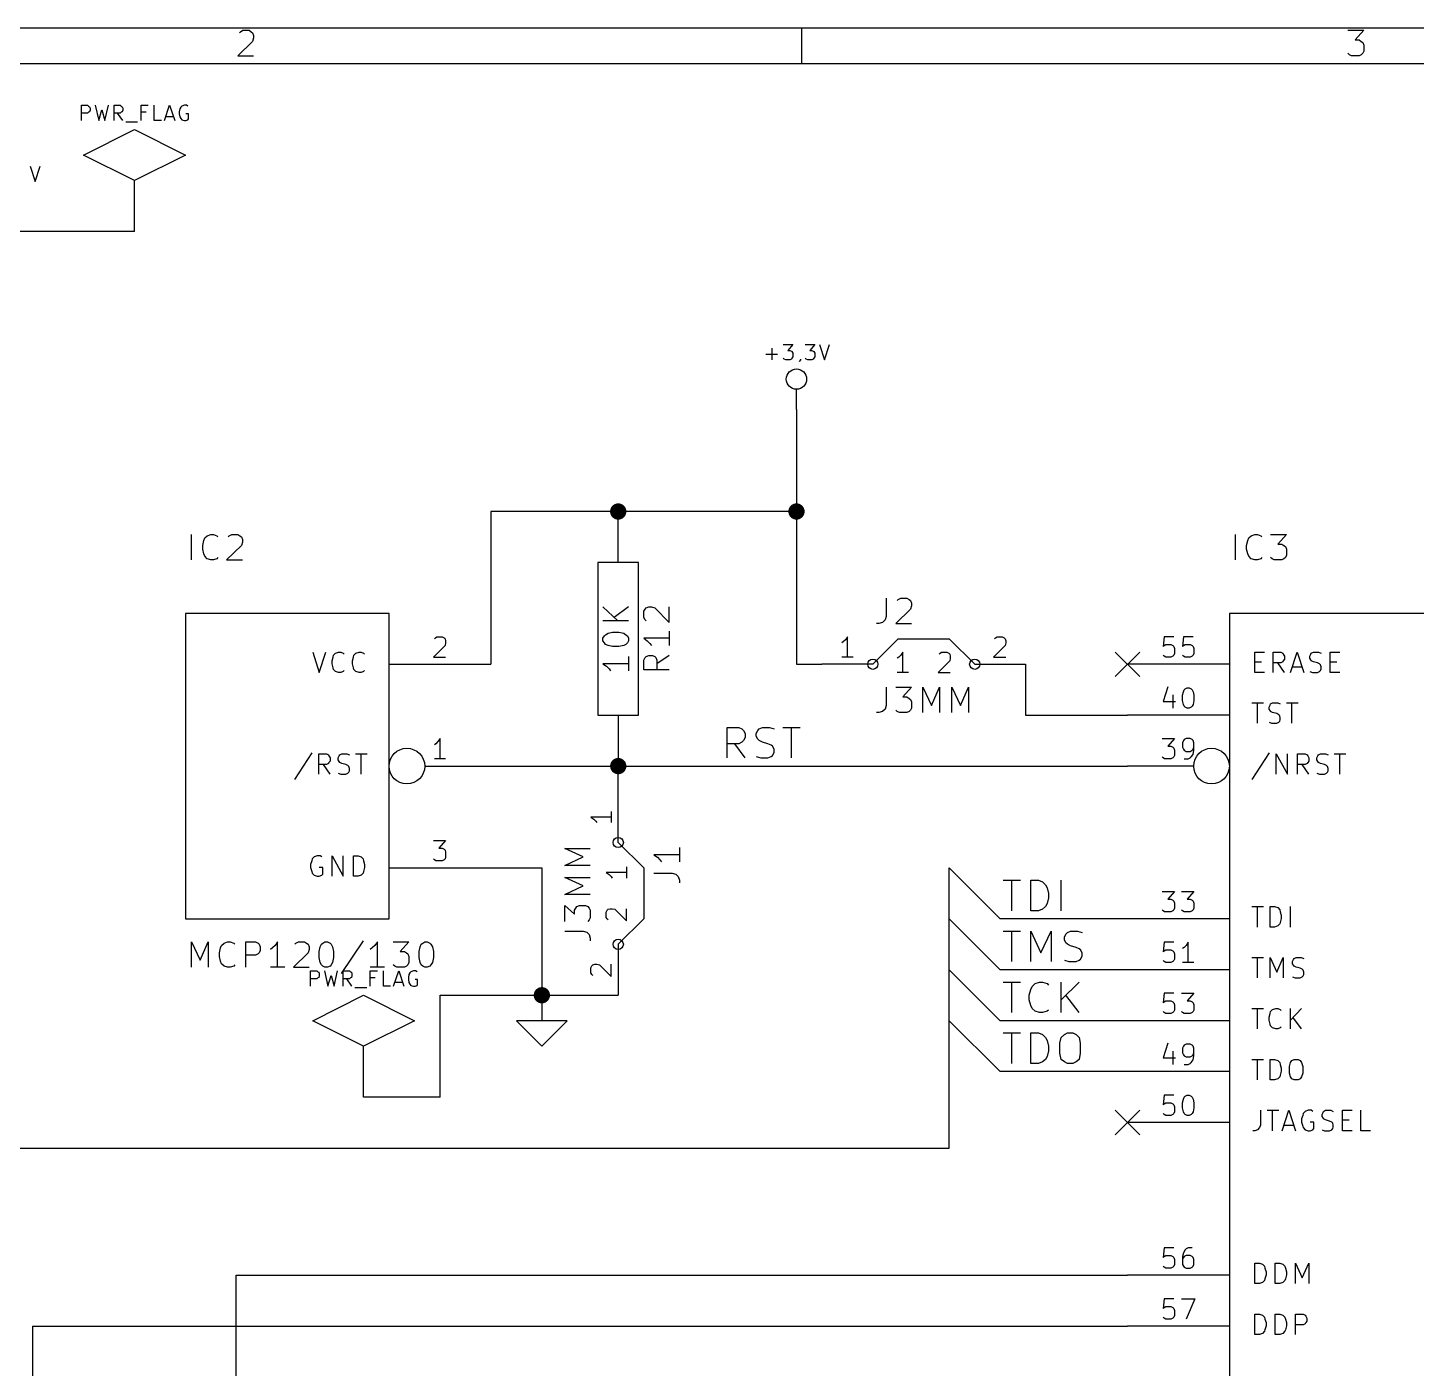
# Model space of a CAD drawing. Extents: x 4000 to 113000, y 4000 to 78670.
# Drawn here: x 32405 to 59670, y 52345 to 78670 of the extents above; entities that cross this region are included whole.
import ezdxf

# ---------------------------------------------------------------- set-up
doc = ezdxf.new("R2010")
doc.units = 0
doc.layers.add('BLACK', color=1, linetype='CONTINUOUS')

msp = doc.modelspace()

# ---------------------------------------------------------------- linework, layer by layer
at = {"layer": 'BLACK'}
for p, q in [((4000, 78670), (113000, 78670)), ((36560, 78570), (36580, 78590)), ((36580, 78590), (36630, 78620)), ((36630, 78620), (36750, 78620)), ((36750, 78620), (36790, 78590)), ((36790, 78590), (36820, 78570)), ((36820, 78570), (36840, 78520)), ((47600, 78670), (47600, 77970)), ((58330, 78620), (58640, 78620)), ((58640, 78620), (58470, 78430)), ((36820, 78400), (36530, 78120)), ((36840, 78470), (36820, 78400)), ((36840, 78520), (36840, 78470)), ((58470, 78430), (58550, 78430)), ((58550, 78430), (58590, 78400)), ((58590, 78400), (58620, 78380)), ((58620, 78380), (58640, 78330)), ((58640, 78330), (58640, 78210)), ((36530, 78120), (36840, 78120)), ((58360, 78140), (58330, 78170)), ((58400, 78120), (58360, 78140)), ((58550, 78120), (58400, 78120)), ((58590, 78140), (58550, 78120)), ((58620, 78170), (58590, 78140)), ((58640, 78210), (58620, 78170)), ((4700, 77970), (112300, 77970)), ((33460, 76850), (33460, 77150)), ((33460, 77150), (33580, 77150)), ((33580, 76990), (33460, 76990)), ((33580, 77150), (33600, 77130)), ((33600, 77010), (33580, 76990)), ((33600, 77130), (33620, 77120)), ((33620, 77020), (33600, 77010)), ((33620, 77120), (33630, 77090)), ((33630, 77050), (33620, 77020)), ((33630, 77090), (33630, 77050)), ((33730, 77150), (33800, 76850)), ((33800, 76850), (33860, 77060)), ((33860, 77060), (33920, 76850)), ((33920, 76850), (33990, 77150)), ((34100, 76850), (34100, 77150)), ((34100, 77150), (34220, 77150)), ((34220, 76990), (34100, 76990)), ((34270, 76850), (34170, 76990)), ((34220, 77150), (34240, 77130)), ((34240, 77010), (34220, 76990)), ((34240, 77130), (34260, 77120)), ((34260, 77020), (34240, 77010)), ((34260, 77120), (34270, 77090)), ((34270, 77050), (34260, 77020)), ((34270, 77090), (34270, 77050)), ((34630, 76850), (34630, 77150)), ((34630, 77150), (34770, 77150)), ((34730, 77010), (34630, 77010)), ((34890, 76850), (34890, 77150)), ((35090, 76850), (35190, 77150)), ((35120, 76930), (35260, 76930)), ((35190, 77150), (35290, 76850)), ((35390, 77080), (35380, 77020)), ((35380, 77020), (35380, 76980)), ((35380, 76980), (35390, 76920)), ((35410, 77110), (35390, 77080)), ((35390, 76920), (35410, 76890)), ((35430, 77130), (35410, 77110)), ((35410, 76890), (35430, 76860)), ((35480, 77150), (35430, 77130)), ((35520, 77150), (35480, 77150)), ((35560, 76980), (35510, 76980)), ((35550, 77130), (35520, 77150)), ((35560, 76880), (35560, 76980)), ((33500, 76170), (34500, 76670)), ((34330, 76820), (34560, 76820)), ((34500, 76670), (35500, 76170)), ((35030, 76850), (34890, 76850)), ((35430, 76860), (35480, 76850)), ((35480, 76850), (35510, 76850)), ((35510, 76850), (35550, 76860)), ((35550, 76860), (35560, 76880)), ((34500, 75670), (33500, 76170)), ((35500, 76170), (34500, 75670)), ((32450, 75950), (32550, 75650)), ((32550, 75650), (32650, 75950)), ((34500, 74670), (34500, 75670)), ((34500, 74670), (23000, 74670)), ((46900, 72260), (47130, 72260)), ((47020, 72150), (47020, 72380)), ((47240, 72450), (47430, 72450)), ((47430, 72450), (47330, 72330)), ((47330, 72330), (47370, 72330)), ((47370, 72330), (47400, 72320)), ((47400, 72320), (47410, 72310)), ((47410, 72310), (47430, 72280)), ((47430, 72280), (47430, 72210)), ((47670, 72450), (47860, 72450)), ((47860, 72450), (47760, 72330)), ((47760, 72330), (47800, 72330)), ((47800, 72330), (47830, 72320)), ((47830, 72320), (47840, 72310)), ((47840, 72310), (47860, 72280)), ((47860, 72280), (47860, 72210)), ((47950, 72450), (48050, 72150)), ((48050, 72150), (48150, 72450)), ((47260, 72160), (47240, 72180)), ((47290, 72150), (47260, 72160)), ((47370, 72150), (47290, 72150)), ((47400, 72160), (47370, 72150)), ((47410, 72180), (47400, 72160)), ((47430, 72210), (47410, 72180)), ((47560, 72120), (47550, 72110)), ((47580, 72150), (47560, 72120)), ((47580, 72160), (47580, 72150)), ((47690, 72160), (47670, 72180)), ((47720, 72150), (47690, 72160)), ((47800, 72150), (47720, 72150)), ((47830, 72160), (47800, 72150)), ((47840, 72180), (47830, 72160)), ((47860, 72210), (47840, 72180)), ((47500, 71170), (47500, 71570)), ((47500, 71170), (47500, 66170)), ((47500, 69170), (41500, 69170)), ((41500, 69170), (41500, 66170)), ((44000, 68170), (44000, 69170)), ((35620, 68220), (35620, 68720)), ((35930, 68690), (36000, 68720)), ((36000, 68720), (36050, 68720)), ((36050, 68720), (36120, 68690)), ((36360, 68690), (36410, 68720)), ((36410, 68720), (36530, 68720)), ((36530, 68720), (36570, 68690)), ((56120, 68220), (56120, 68720)), ((56430, 68690), (56500, 68720)), ((56500, 68720), (56550, 68720)), ((56550, 68720), (56620, 68690)), ((56810, 68720), (57120, 68720)), ((57120, 68720), (56950, 68530)), ((35840, 68500), (35860, 68600)), ((35840, 68430), (35840, 68500)), ((35860, 68600), (35880, 68650)), ((35880, 68650), (35930, 68690)), ((36120, 68690), (36140, 68670)), ((36600, 68500), (36310, 68220)), ((36340, 68670), (36360, 68690)), ((36570, 68690), (36600, 68670)), ((36600, 68670), (36620, 68620)), ((36620, 68570), (36600, 68500)), ((36620, 68620), (36620, 68570)), ((56340, 68500), (56360, 68600)), ((56340, 68430), (56340, 68500)), ((56360, 68600), (56380, 68650)), ((56380, 68650), (56430, 68690)), ((56620, 68690), (56640, 68670)), ((56950, 68530), (57030, 68530)), ((57030, 68530), (57070, 68500)), ((57070, 68500), (57100, 68480)), ((57100, 68480), (57120, 68430)), ((35860, 68340), (35840, 68430)), ((35880, 68290), (35860, 68340)), ((35930, 68240), (35880, 68290)), ((36000, 68220), (35930, 68240)), ((36050, 68220), (36000, 68220)), ((36120, 68240), (36050, 68220)), ((36140, 68270), (36120, 68240)), ((36310, 68220), (36620, 68220)), ((43600, 68170), (43600, 65170)), ((44400, 68170), (43600, 68170)), ((44400, 65170), (44400, 68170)), ((56360, 68340), (56340, 68430)), ((56380, 68290), (56360, 68340)), ((56430, 68240), (56380, 68290)), ((56500, 68220), (56430, 68240)), ((56550, 68220), (56500, 68220)), ((56620, 68240), (56550, 68220)), ((56640, 68270), (56620, 68240)), ((56840, 68240), (56810, 68270)), ((56880, 68220), (56840, 68240)), ((57030, 68220), (56880, 68220)), ((57070, 68240), (57030, 68220)), ((57100, 68270), (57070, 68240)), ((57120, 68310), (57100, 68270)), ((57120, 68430), (57120, 68310)), ((49260, 67470), (49260, 67110)), ((49480, 67420), (49500, 67440)), ((49500, 67440), (49550, 67470)), ((49550, 67470), (49670, 67470)), ((49670, 67470), (49710, 67440)), ((49710, 67440), (49740, 67420)), ((49740, 67420), (49760, 67370)), ((49760, 67370), (49760, 67320)), ((35500, 67170), (35500, 61170)), ((39500, 67170), (35500, 67170)), ((39500, 61170), (39500, 67170)), ((43700, 67300), (43990, 67020)), ((44200, 67300), (43920, 67090)), ((44500, 67210), (44530, 67250)), ((44500, 67090), (44500, 67210)), ((44530, 67040), (44500, 67090)), ((44530, 67250), (44550, 67280)), ((44550, 67280), (44600, 67300)), ((44600, 67300), (44650, 67300)), ((44650, 67300), (44720, 67280)), ((44720, 67280), (45000, 66990)), ((45000, 66990), (45000, 67300)), ((49260, 67110), (49240, 67040)), ((49740, 67250), (49450, 66970)), ((49760, 67320), (49740, 67250)), ((56000, 67170), (56000, 22170)), ((76000, 67170), (56000, 67170)), ((44200, 67020), (43700, 67020)), ((43800, 66780), (43890, 66800)), ((43890, 66800), (44010, 66800)), ((44010, 66800), (44110, 66780)), ((44550, 67020), (44530, 67040)), ((45000, 66820), (45000, 66540)), ((49120, 66970), (49070, 66970)), ((49190, 66990), (49120, 66970)), ((49240, 67040), (49190, 66990)), ((49450, 66970), (49760, 66970)), ((40600, 66540), (40370, 66310)), ((40390, 66670), (40410, 66690)), ((40410, 66690), (40440, 66710)), ((40440, 66710), (40540, 66710)), ((40540, 66710), (40580, 66690)), ((40580, 66690), (40600, 66670)), ((40600, 66670), (40610, 66630)), ((40610, 66590), (40600, 66540)), ((40610, 66630), (40610, 66590)), ((43700, 66680), (43730, 66730)), ((43700, 66630), (43700, 66680)), ((43730, 66590), (43700, 66630)), ((43730, 66730), (43750, 66750)), ((43750, 66560), (43730, 66590)), ((43750, 66750), (43800, 66780)), ((43800, 66540), (43750, 66560)), ((43890, 66520), (43800, 66540)), ((44110, 66540), (44010, 66520)), ((44110, 66780), (44150, 66750)), ((44150, 66560), (44110, 66540)), ((44150, 66750), (44180, 66730)), ((44180, 66590), (44150, 66560)), ((44180, 66730), (44200, 66680)), ((44200, 66630), (44180, 66590)), ((44200, 66680), (44200, 66630)), ((45000, 66680), (44500, 66680)), ((44500, 66680), (44570, 66630)), ((44570, 66630), (44620, 66580)), ((44620, 66580), (44650, 66540)), ((48420, 66610), (48390, 66590)), ((48460, 66650), (48420, 66610)), ((48500, 66710), (48460, 66650)), ((48500, 66310), (48500, 66710)), ((49000, 66170), (49500, 66670)), ((49500, 66670), (50500, 66670)), ((51000, 66170), (50500, 66670)), ((51600, 66540), (51370, 66310)), ((51390, 66670), (51410, 66690)), ((51410, 66690), (51440, 66710)), ((51440, 66710), (51540, 66710)), ((51540, 66710), (51580, 66690)), ((51580, 66690), (51600, 66670)), ((51600, 66670), (51610, 66630)), ((51610, 66590), (51600, 66540)), ((51610, 66630), (51610, 66590)), ((54720, 66710), (54700, 66520)), ((54700, 66520), (54720, 66540)), ((54910, 66710), (54720, 66710)), ((54720, 66540), (54750, 66560)), ((54750, 66560), (54850, 66560)), ((54850, 66560), (54890, 66540)), ((54890, 66540), (54910, 66520)), ((55100, 66710), (55080, 66520)), ((55080, 66520), (55100, 66540)), ((55290, 66710), (55100, 66710)), ((55100, 66540), (55130, 66560)), ((55130, 66560), (55230, 66560)), ((55230, 66560), (55270, 66540)), ((55270, 66540), (55290, 66520)), ((38000, 66410), (38130, 66010)), ((38130, 66010), (38260, 66410)), ((38380, 66240), (38400, 66310)), ((38400, 66310), (38410, 66350)), ((38410, 66350), (38450, 66390)), ((38450, 66390), (38510, 66410)), ((38510, 66410), (38550, 66410)), ((38550, 66410), (38600, 66390)), ((38600, 66390), (38620, 66370)), ((38780, 66240), (38800, 66310)), ((38800, 66310), (38810, 66350)), ((38810, 66350), (38850, 66390)), ((38850, 66390), (38910, 66410)), ((38910, 66410), (38950, 66410)), ((38950, 66410), (39000, 66390)), ((39000, 66390), (39020, 66370)), ((40370, 66310), (40610, 66310)), ((44010, 66520), (43890, 66520)), ((44200, 66320), (44200, 66040)), ((44500, 66250), (44530, 66300)), ((44530, 66300), (44550, 66320)), ((44550, 66320), (44600, 66340)), ((44600, 66340), (44670, 66340)), ((44670, 66340), (44720, 66320)), ((44720, 66320), (44740, 66300)), ((44740, 66300), (44760, 66250)), ((45000, 66340), (44760, 66180)), ((48610, 66310), (48390, 66310)), ((49510, 66310), (49480, 66290)), ((49550, 66350), (49510, 66310)), ((49590, 66410), (49550, 66350)), ((49590, 66010), (49590, 66410)), ((50300, 66370), (50320, 66390)), ((50320, 66390), (50350, 66410)), ((50350, 66410), (50450, 66410)), ((50450, 66410), (50490, 66390)), ((50490, 66390), (50510, 66370)), ((50510, 66370), (50520, 66330)), ((50520, 66290), (50510, 66240)), ((50520, 66330), (50520, 66290)), ((51370, 66310), (51610, 66310)), ((53760, 66410), (54240, 65930)), ((54240, 66410), (53760, 65930)), ((54720, 66330), (54700, 66350)), ((54750, 66310), (54720, 66330)), ((54850, 66310), (54750, 66310)), ((54890, 66330), (54850, 66310)), ((54910, 66350), (54890, 66330)), ((54910, 66520), (54920, 66480)), ((54920, 66380), (54910, 66350)), ((54920, 66480), (54920, 66380)), ((55100, 66330), (55080, 66350)), ((55130, 66310), (55100, 66330)), ((55230, 66310), (55130, 66310)), ((55270, 66330), (55230, 66310)), ((55290, 66350), (55270, 66330)), ((55290, 66520), (55300, 66480)), ((55300, 66380), (55290, 66350)), ((55300, 66480), (55300, 66380)), ((56500, 66010), (56500, 66410)), ((56500, 66410), (56690, 66410)), ((56860, 66010), (56860, 66410)), ((56860, 66410), (57010, 66410)), ((57010, 66410), (57050, 66390)), ((57050, 66390), (57060, 66370)), ((57060, 66370), (57080, 66330)), ((57080, 66270), (57060, 66240)), ((57080, 66330), (57080, 66270)), ((57200, 66010), (57330, 66410)), ((57330, 66410), (57460, 66010)), ((57580, 66330), (57600, 66370)), ((57580, 66290), (57580, 66330)), ((57600, 66260), (57580, 66290)), ((57600, 66370), (57610, 66390)), ((57610, 66240), (57600, 66260)), ((57610, 66390), (57650, 66410)), ((57650, 66410), (57750, 66410)), ((57750, 66410), (57800, 66390)), ((57980, 66010), (57980, 66410)), ((57980, 66410), (58170, 66410)), ((38380, 66180), (38380, 66240)), ((38400, 66100), (38380, 66180)), ((38410, 66070), (38400, 66100)), ((38450, 66030), (38410, 66070)), ((38510, 66010), (38450, 66030)), ((38550, 66010), (38510, 66010)), ((38600, 66030), (38550, 66010)), ((38620, 66050), (38600, 66030)), ((38780, 66180), (38780, 66240)), ((38800, 66100), (38780, 66180)), ((38810, 66070), (38800, 66100)), ((38850, 66030), (38810, 66070)), ((38910, 66010), (38850, 66030)), ((38950, 66010), (38910, 66010)), ((39000, 66030), (38950, 66010)), ((39020, 66050), (39000, 66030)), ((39500, 66170), (41500, 66170)), ((44200, 66180), (43700, 66180)), ((43700, 66180), (43770, 66130)), ((43770, 66130), (43820, 66080)), ((43820, 66080), (43850, 66040)), ((44500, 66060), (44500, 66250)), ((45000, 66060), (44500, 66060)), ((44760, 66250), (44760, 66060)), ((47500, 66170), (48000, 66170)), ((49000, 66170), (48000, 66170)), ((49700, 66010), (49480, 66010)), ((50510, 66240), (50280, 66010)), ((50280, 66010), (50520, 66010)), ((51000, 66170), (52000, 66170)), ((52000, 66170), (52000, 65170)), ((56000, 66170), (54000, 66170)), ((56500, 66220), (56630, 66220)), ((56690, 66010), (56500, 66010)), ((57010, 66200), (56860, 66200)), ((57080, 66010), (56950, 66200)), ((57050, 66220), (57010, 66200)), ((57060, 66240), (57050, 66220)), ((57240, 66120), (57430, 66120)), ((57580, 66030), (57630, 66010)), ((57650, 66220), (57610, 66240)), ((57630, 66010), (57730, 66010)), ((57730, 66200), (57650, 66220)), ((57770, 66180), (57730, 66200)), ((57730, 66010), (57770, 66030)), ((57790, 66160), (57770, 66180)), ((57770, 66030), (57790, 66050)), ((57800, 66120), (57790, 66160)), ((57790, 66050), (57800, 66080)), ((57800, 66080), (57800, 66120)), ((57980, 66220), (58110, 66220)), ((58170, 66010), (57980, 66010)), ((49260, 65720), (49260, 65360)), ((49450, 65720), (49760, 65720)), ((49760, 65720), (49590, 65530)), ((49980, 65220), (49980, 65720)), ((49980, 65720), (50150, 65360)), ((50150, 65360), (50310, 65720)), ((50310, 65720), (50310, 65220)), ((50550, 65220), (50550, 65720)), ((50550, 65720), (50720, 65360)), ((50720, 65360), (50880, 65720)), ((50880, 65720), (50880, 65220)), ((54790, 65730), (54700, 65440)), ((55130, 65690), (55170, 65710)), ((55170, 65710), (55210, 65710)), ((55210, 65710), (55250, 65690)), ((49590, 65530), (49670, 65530)), ((49670, 65530), (49710, 65500)), ((49710, 65500), (49740, 65480)), ((49740, 65480), (49760, 65430)), ((54700, 65440), (54940, 65440)), ((54890, 65570), (54890, 65310)), ((55080, 65560), (55100, 65630)), ((55080, 65460), (55080, 65560)), ((55100, 65380), (55080, 65460)), ((55100, 65630), (55110, 65670)), ((55110, 65670), (55130, 65690)), ((55250, 65690), (55270, 65670)), ((55270, 65670), (55290, 65630)), ((55290, 65630), (55300, 65560)), ((55300, 65460), (55290, 65380)), ((55300, 65560), (55300, 65460)), ((43600, 65170), (44400, 65170)), ((44000, 65170), (44000, 64170)), ((49120, 65220), (49070, 65220)), ((49190, 65240), (49120, 65220)), ((49240, 65290), (49190, 65240)), ((49260, 65360), (49240, 65290)), ((49480, 65240), (49450, 65270)), ((49520, 65220), (49480, 65240)), ((49670, 65220), (49520, 65220)), ((49710, 65240), (49670, 65220)), ((49740, 65270), (49710, 65240)), ((49760, 65310), (49740, 65270)), ((49760, 65430), (49760, 65310)), ((52000, 65170), (54000, 65170)), ((56000, 65170), (54000, 65170)), ((55110, 65350), (55100, 65380)), ((55130, 65330), (55110, 65350)), ((55170, 65310), (55130, 65330)), ((55210, 65310), (55170, 65310)), ((55250, 65330), (55210, 65310)), ((55270, 65350), (55250, 65330)), ((55290, 65380), (55270, 65350)), ((56440, 65410), (56670, 65410)), ((56550, 65010), (56550, 65410)), ((56780, 65330), (56800, 65370)), ((56780, 65290), (56780, 65330)), ((56800, 65260), (56780, 65290)), ((56800, 65370), (56810, 65390)), ((56810, 65240), (56800, 65260)), ((56810, 65390), (56850, 65410)), ((56850, 65220), (56810, 65240)), ((56850, 65410), (56950, 65410)), ((56930, 65200), (56850, 65220)), ((56970, 65180), (56930, 65200)), ((56950, 65410), (57000, 65390)), ((56990, 65160), (56970, 65180)), ((57120, 65410), (57350, 65410)), ((57230, 65010), (57230, 65410)), ((46140, 64330), (46140, 64930)), ((46140, 64930), (46370, 64930)), ((46370, 64930), (46430, 64900)), ((46430, 64900), (46460, 64870)), ((46740, 64870), (46770, 64900)), ((46770, 64900), (46830, 64930)), ((46830, 64930), (46970, 64930)), ((46970, 64930), (47060, 64900)), ((47230, 64930), (47570, 64930)), ((47400, 64330), (47400, 64930)), ((56780, 65030), (56830, 65010)), ((56830, 65010), (56930, 65010)), ((56930, 65010), (56970, 65030)), ((56970, 65030), (56990, 65050)), ((57000, 65120), (56990, 65160)), ((56990, 65050), (57000, 65080)), ((57000, 65080), (57000, 65120)), ((40460, 64650), (40420, 64610)), ((40500, 64710), (40460, 64650)), ((40500, 64310), (40500, 64710)), ((46430, 64640), (46370, 64610)), ((46460, 64670), (46430, 64640)), ((46460, 64870), (46490, 64810)), ((46490, 64730), (46460, 64670)), ((46490, 64810), (46490, 64730)), ((46710, 64810), (46740, 64870)), ((46710, 64760), (46710, 64810)), ((46740, 64700), (46710, 64760)), ((46770, 64670), (46740, 64700)), ((46830, 64640), (46770, 64670)), ((46940, 64610), (46830, 64640)), ((54680, 64710), (54920, 64710)), ((54920, 64710), (54790, 64560)), ((55100, 64670), (55080, 64630)), ((55080, 64630), (55080, 64540)), ((55110, 64690), (55100, 64670)), ((55150, 64710), (55110, 64690)), ((55230, 64710), (55150, 64710)), ((55270, 64690), (55230, 64710)), ((55290, 64670), (55270, 64690)), ((55300, 64630), (55290, 64670)), ((55300, 64480), (55300, 64630)), ((37980, 64430), (37640, 63910)), ((38120, 64010), (38120, 64410)), ((38120, 64410), (38270, 64410)), ((38270, 64410), (38310, 64390)), ((38310, 64390), (38320, 64370)), ((38320, 64370), (38340, 64330)), ((38500, 64330), (38520, 64370)), ((38520, 64370), (38530, 64390)), ((38530, 64390), (38570, 64410)), ((38570, 64410), (38670, 64410)), ((38670, 64410), (38720, 64390)), ((38840, 64410), (39070, 64410)), ((38950, 64010), (38950, 64410)), ((40420, 64610), (40390, 64590)), ((46370, 64610), (46140, 64610)), ((46490, 64330), (46290, 64610)), ((46710, 64360), (46800, 64330)), ((47000, 64580), (46940, 64610)), ((46940, 64330), (47000, 64360)), ((47030, 64560), (47000, 64580)), ((47000, 64360), (47030, 64380)), ((47060, 64500), (47030, 64560)), ((47030, 64380), (47060, 64440)), ((47060, 64440), (47060, 64500)), ((54700, 64330), (54680, 64350)), ((54790, 64560), (54850, 64560)), ((54850, 64560), (54890, 64540)), ((54890, 64540), (54910, 64520)), ((54910, 64350), (54890, 64330)), ((54910, 64520), (54920, 64480)), ((54920, 64380), (54910, 64350)), ((54920, 64480), (54920, 64380)), ((55080, 64540), (55100, 64500)), ((55100, 64500), (55110, 64480)), ((55110, 64480), (55150, 64460)), ((55150, 64460), (55230, 64460)), ((55230, 64460), (55270, 64480)), ((55230, 64330), (55250, 64350)), ((55250, 64350), (55290, 64400)), ((55270, 64480), (55290, 64500)), ((55290, 64500), (55300, 64540)), ((55290, 64400), (55300, 64480)), ((56780, 64430), (56440, 63910)), ((56920, 64010), (56920, 64410)), ((56920, 64410), (57140, 64010)), ((57140, 64010), (57140, 64410)), ((57340, 64010), (57340, 64410)), ((57340, 64410), (57490, 64410)), ((57490, 64410), (57530, 64390)), ((57530, 64390), (57540, 64370)), ((57540, 64370), (57560, 64330)), ((57720, 64330), (57740, 64370)), ((57740, 64370), (57750, 64390)), ((57750, 64390), (57790, 64410)), ((57790, 64410), (57890, 64410)), ((57890, 64410), (57940, 64390)), ((58060, 64410), (58290, 64410)), ((58170, 64010), (58170, 64410)), ((38270, 64200), (38120, 64200)), ((38340, 64010), (38210, 64200)), ((38310, 64220), (38270, 64200)), ((38320, 64240), (38310, 64220)), ((38340, 64270), (38320, 64240)), ((38340, 64330), (38340, 64270)), ((38500, 64290), (38500, 64330)), ((38520, 64260), (38500, 64290)), ((38530, 64240), (38520, 64260)), ((38570, 64220), (38530, 64240)), ((38650, 64200), (38570, 64220)), ((38690, 64180), (38650, 64200)), ((38710, 64160), (38690, 64180)), ((38720, 64120), (38710, 64160)), ((38710, 64050), (38720, 64080)), ((38720, 64080), (38720, 64120)), ((40200, 64170), (41500, 64170)), ((40610, 64310), (40390, 64310)), ((41500, 64170), (54000, 64170)), ((44000, 63670), (44000, 64170)), ((46800, 64330), (46940, 64330)), ((55300, 64170), (54000, 64170)), ((54730, 64310), (54700, 64330)), ((54850, 64310), (54730, 64310)), ((54890, 64330), (54850, 64310)), ((55110, 64310), (55190, 64310)), ((55190, 64310), (55230, 64330)), ((57490, 64200), (57340, 64200)), ((57560, 64010), (57430, 64200)), ((57530, 64220), (57490, 64200)), ((57540, 64240), (57530, 64220)), ((57560, 64270), (57540, 64240)), ((57560, 64330), (57560, 64270)), ((57720, 64290), (57720, 64330)), ((57740, 64260), (57720, 64290)), ((57750, 64240), (57740, 64260)), ((57790, 64220), (57750, 64240)), ((57870, 64200), (57790, 64220)), ((57910, 64180), (57870, 64200)), ((57930, 64160), (57910, 64180)), ((57940, 64120), (57930, 64160)), ((57930, 64050), (57940, 64080)), ((57940, 64080), (57940, 64120)), ((38500, 64030), (38550, 64010)), ((38550, 64010), (38650, 64010)), ((38650, 64010), (38690, 64030)), ((38690, 64030), (38710, 64050)), ((57720, 64030), (57770, 64010)), ((57770, 64010), (57870, 64010)), ((57870, 64010), (57910, 64030)), ((57910, 64030), (57930, 64050)), ((44000, 62670), (44000, 63670)), ((43860, 63280), (43860, 63060)), ((43860, 63170), (43460, 63170)), ((43460, 63170), (43520, 63130)), ((43520, 63130), (43560, 63090)), ((43560, 63090), (43580, 63060)), ((40370, 62710), (40610, 62710)), ((40610, 62710), (40480, 62560)), ((40480, 62560), (40540, 62560)), ((40540, 62560), (40580, 62540)), ((40580, 62540), (40600, 62520)), ((40600, 62520), (40610, 62480)), ((40610, 62480), (40610, 62380)), ((43310, 62390), (42950, 62550)), ((42950, 62550), (43450, 62550)), ((44000, 62670), (44500, 62170)), ((45200, 62570), (45200, 62290)), ((37980, 62310), (37960, 62240)), ((37960, 62240), (37960, 62180)), ((37960, 62180), (37980, 62100)), ((37990, 62350), (37980, 62310)), ((38030, 62390), (37990, 62350)), ((38090, 62410), (38030, 62390)), ((38150, 62410), (38090, 62410)), ((38200, 62180), (38130, 62180)), ((38180, 62390), (38150, 62410)), ((38200, 62050), (38200, 62180)), ((38380, 62010), (38380, 62410)), ((38380, 62410), (38600, 62010)), ((38600, 62010), (38600, 62410)), ((38800, 62010), (38800, 62410)), ((38800, 62410), (38890, 62410)), ((38890, 62410), (38950, 62390)), ((38950, 62390), (38990, 62350)), ((38990, 62350), (39000, 62310)), ((39000, 62310), (39020, 62240)), ((39020, 62180), (39000, 62100)), ((39020, 62240), (39020, 62180)), ((39500, 62170), (41500, 62170)), ((40390, 62330), (40370, 62350)), ((40420, 62310), (40390, 62330)), ((40540, 62310), (40420, 62310)), ((40580, 62330), (40540, 62310)), ((40600, 62350), (40580, 62330)), ((40610, 62380), (40600, 62350)), ((41500, 62170), (42500, 62170)), ((42500, 62170), (42500, 59170)), ((42950, 62220), (43310, 62390)), ((43450, 62220), (42950, 62220)), ((44160, 62190), (44160, 61970)), ((44500, 62170), (44500, 61170)), ((45200, 62430), (44700, 62430)), ((44700, 62430), (44770, 62380)), ((44770, 62380), (44820, 62330)), ((44820, 62330), (44850, 62290)), ((50500, 56670), (50500, 62170)), ((50500, 62170), (51500, 61170)), ((37980, 62100), (37990, 62070)), ((37990, 62070), (38030, 62030)), ((38030, 62030), (38090, 62010)), ((38090, 62010), (38130, 62010)), ((38130, 62010), (38180, 62030)), ((38180, 62030), (38200, 62050)), ((38890, 62010), (38800, 62010)), ((38950, 62030), (38890, 62010)), ((38990, 62070), (38950, 62030)), ((39000, 62100), (38990, 62070)), ((43310, 61820), (42950, 61980)), ((42950, 61980), (43450, 61980)), ((44160, 62080), (43760, 62080)), ((43760, 62080), (43820, 62040)), ((43820, 62040), (43860, 62000)), ((43860, 62000), (43880, 61970)), ((44700, 62070), (45060, 62070)), ((45060, 62070), (45130, 62050)), ((45130, 62050), (45180, 62000)), ((45180, 62000), (45200, 61930)), ((45200, 61930), (45200, 61880)), ((51560, 61930), (51900, 61930)), ((51730, 61330), (51730, 61930)), ((52100, 61330), (52100, 61930)), ((52100, 61930), (52250, 61930)), ((52250, 61930), (52330, 61900)), ((52330, 61900), (52390, 61840)), ((52700, 61330), (52700, 61930)), ((42950, 61650), (43310, 61820)), ((43450, 61650), (42950, 61650)), ((52390, 61840), (52420, 61780)), ((52420, 61780), (52450, 61670)), ((52450, 61670), (52450, 61580)), ((54680, 61710), (54920, 61710)), ((54920, 61710), (54790, 61560)), ((55060, 61710), (55300, 61710)), ((55300, 61710), (55170, 61560)), ((42950, 61120), (42950, 61430)), ((42950, 61430), (43140, 61260)), ((43140, 61340), (43170, 61380)), ((43170, 61380), (43190, 61410)), ((43190, 61410), (43240, 61430)), ((43240, 61430), (43360, 61430)), ((43360, 61430), (43400, 61410)), ((43400, 61410), (43430, 61380)), ((43430, 61380), (43450, 61340)), ((43780, 61340), (43800, 61360)), ((43800, 61360), (43840, 61370)), ((43840, 61370), (43880, 61370)), ((43880, 61370), (43930, 61360)), ((43930, 61360), (44160, 61130)), ((44160, 61130), (44160, 61370)), ((52330, 61360), (52250, 61330)), ((52390, 61410), (52330, 61360)), ((52420, 61470), (52390, 61410)), ((52450, 61580), (52420, 61470)), ((54700, 61330), (54680, 61350)), ((54790, 61560), (54850, 61560)), ((54850, 61560), (54890, 61540)), ((54890, 61540), (54910, 61520)), ((54910, 61350), (54890, 61330)), ((54910, 61520), (54920, 61480)), ((54920, 61380), (54910, 61350)), ((54920, 61480), (54920, 61380)), ((55080, 61330), (55060, 61350)), ((55170, 61560), (55230, 61560)), ((55230, 61560), (55270, 61540)), ((55270, 61540), (55290, 61520)), ((55290, 61350), (55270, 61330)), ((55290, 61520), (55300, 61480)), ((55300, 61380), (55290, 61350)), ((55300, 61480), (55300, 61380)), ((56440, 61410), (56670, 61410)), ((56550, 61010), (56550, 61410)), ((56800, 61010), (56800, 61410)), ((56800, 61410), (56890, 61410)), ((56890, 61410), (56950, 61390)), ((56950, 61390), (56990, 61350)), ((56990, 61350), (57000, 61310)), ((57200, 61010), (57200, 61410)), ((35500, 61170), (39500, 61170)), ((43140, 61260), (43140, 61340)), ((43430, 61150), (43400, 61120)), ((43450, 61190), (43430, 61150)), ((43450, 61340), (43450, 61190)), ((43760, 61300), (43780, 61340)), ((43760, 61200), (43760, 61300)), ((43780, 61170), (43760, 61200)), ((43800, 61150), (43780, 61170)), ((44000, 60670), (44500, 61170)), ((50500, 61170), (51500, 60170)), ((54000, 61170), (51500, 61170)), ((52250, 61330), (52100, 61330)), ((56000, 61170), (54000, 61170)), ((54730, 61310), (54700, 61330)), ((54850, 61310), (54730, 61310)), ((54890, 61330), (54850, 61310)), ((55110, 61310), (55080, 61330)), ((55230, 61310), (55110, 61310)), ((55270, 61330), (55230, 61310)), ((57000, 61100), (56990, 61070)), ((57000, 61310), (57020, 61240)), ((57020, 61180), (57000, 61100)), ((57020, 61240), (57020, 61180)), ((42950, 60930), (43310, 60930)), ((43310, 60930), (43380, 60910)), ((43380, 60910), (43430, 60860)), ((43430, 60860), (43450, 60790)), ((51560, 60930), (51900, 60930)), ((51730, 60330), (51730, 60930)), ((52100, 60330), (52100, 60930)), ((52100, 60930), (52300, 60500)), ((52300, 60500), (52500, 60930)), ((52500, 60930), (52500, 60330)), ((52760, 60810), (52790, 60870)), ((52760, 60760), (52760, 60810)), ((52790, 60870), (52820, 60900)), ((52820, 60900), (52880, 60930)), ((52880, 60930), (53020, 60930)), ((53020, 60930), (53110, 60900)), ((56890, 61010), (56800, 61010)), ((56950, 61030), (56890, 61010)), ((56990, 61070), (56950, 61030)), ((35620, 60220), (35620, 60720)), ((35620, 60720), (35790, 60360)), ((35790, 60360), (35950, 60720)), ((35950, 60720), (35950, 60220)), ((36170, 60500), (36190, 60600)), ((36190, 60600), (36210, 60650)), ((36210, 60650), (36260, 60690)), ((36260, 60690), (36330, 60720)), ((36330, 60720), (36380, 60720)), ((36380, 60720), (36450, 60690)), ((36450, 60690), (36470, 60670)), ((36690, 60220), (36690, 60720)), ((36690, 60720), (36880, 60720)), ((36880, 60720), (36930, 60690)), ((36930, 60690), (36950, 60670)), ((36950, 60670), (36970, 60620)), ((36970, 60550), (36950, 60500)), ((36970, 60620), (36970, 60550)), ((37210, 60600), (37170, 60570)), ((37260, 60650), (37210, 60600)), ((37310, 60720), (37260, 60650)), ((37310, 60220), (37310, 60720)), ((37650, 60670), (37670, 60690)), ((37670, 60690), (37720, 60720)), ((37720, 60720), (37840, 60720)), ((37840, 60720), (37880, 60690)), ((37880, 60690), (37910, 60670)), ((37910, 60670), (37930, 60620)), ((37930, 60570), (37910, 60500)), ((37930, 60620), (37930, 60570)), ((38130, 60530), (38150, 60620)), ((38130, 60410), (38130, 60530)), ((38150, 60620), (38170, 60670)), ((38170, 60670), (38200, 60690)), ((38200, 60690), (38240, 60720)), ((38240, 60720), (38290, 60720)), ((38290, 60720), (38340, 60690)), ((38340, 60690), (38360, 60670)), ((38360, 60670), (38390, 60620)), ((38390, 60620), (38410, 60530)), ((38410, 60530), (38410, 60410)), ((38990, 60740), (38560, 60100)), ((39170, 60600), (39130, 60570)), ((39220, 60650), (39170, 60600)), ((39270, 60720), (39220, 60650)), ((39270, 60220), (39270, 60720)), ((39580, 60720), (39890, 60720)), ((39890, 60720), (39720, 60530)), ((39720, 60530), (39800, 60530)), ((39800, 60530), (39840, 60500)), ((40090, 60530), (40110, 60620)), ((40090, 60410), (40090, 60530)), ((40110, 60620), (40130, 60670)), ((40130, 60670), (40160, 60690)), ((40160, 60690), (40200, 60720)), ((40200, 60720), (40250, 60720)), ((40250, 60720), (40300, 60690)), ((40300, 60690), (40320, 60670)), ((40320, 60670), (40350, 60620)), ((40350, 60620), (40370, 60530)), ((40370, 60530), (40370, 60410)), ((43450, 60790), (43450, 60740)), ((44000, 60670), (44000, 59670)), ((52790, 60700), (52760, 60760)), ((52820, 60670), (52790, 60700)), ((52880, 60640), (52820, 60670)), ((52990, 60610), (52880, 60640)), ((53050, 60580), (52990, 60610)), ((53080, 60560), (53050, 60580)), ((53110, 60500), (53080, 60560)), ((54720, 60710), (54700, 60520)), ((54700, 60520), (54720, 60540)), ((54910, 60710), (54720, 60710)), ((54720, 60540), (54750, 60560)), ((54750, 60560), (54850, 60560)), ((54850, 60560), (54890, 60540)), ((54890, 60540), (54910, 60520)), ((55110, 60610), (55080, 60590)), ((55150, 60650), (55110, 60610)), ((55190, 60710), (55150, 60650)), ((55190, 60310), (55190, 60710)), ((36170, 60430), (36170, 60500)), ((36190, 60340), (36170, 60430)), ((36210, 60290), (36190, 60340)), ((36260, 60240), (36210, 60290)), ((36470, 60270), (36450, 60240)), ((36880, 60460), (36690, 60460)), ((36930, 60480), (36880, 60460)), ((36950, 60500), (36930, 60480)), ((37910, 60500), (37620, 60220)), ((38150, 60310), (38130, 60410)), ((38170, 60270), (38150, 60310)), ((38200, 60240), (38170, 60270)), ((38360, 60270), (38340, 60240)), ((38390, 60310), (38360, 60270)), ((38410, 60410), (38390, 60310)), ((39610, 60240), (39580, 60270)), ((39840, 60500), (39870, 60480)), ((39870, 60270), (39840, 60240)), ((39870, 60480), (39890, 60430)), ((39890, 60310), (39870, 60270)), ((39890, 60430), (39890, 60310)), ((40110, 60310), (40090, 60410)), ((40130, 60270), (40110, 60310)), ((40160, 60240), (40130, 60270)), ((40320, 60270), (40300, 60240)), ((40350, 60310), (40320, 60270)), ((40370, 60410), (40350, 60310)), ((43480, 60250), (43500, 60270)), ((43500, 60270), (43540, 60280)), ((43540, 60280), (43580, 60280)), ((43580, 60280), (43630, 60270)), ((43630, 60270), (43860, 60040)), ((43860, 60040), (43860, 60280)), ((52760, 60360), (52850, 60330)), ((52850, 60330), (52990, 60330)), ((52990, 60330), (53050, 60360)), ((53050, 60360), (53080, 60380)), ((53080, 60380), (53110, 60440)), ((53110, 60440), (53110, 60500)), ((54720, 60330), (54700, 60350)), ((54750, 60310), (54720, 60330)), ((54850, 60310), (54750, 60310)), ((54890, 60330), (54850, 60310)), ((54910, 60350), (54890, 60330)), ((54910, 60520), (54920, 60480)), ((54920, 60380), (54910, 60350)), ((54920, 60480), (54920, 60380)), ((55300, 60310), (55080, 60310)), ((56440, 60410), (56670, 60410)), ((56550, 60010), (56550, 60410)), ((56800, 60010), (56800, 60410)), ((56800, 60410), (56930, 60120)), ((56930, 60120), (57060, 60410)), ((57060, 60410), (57060, 60010)), ((57240, 60330), (57260, 60370)), ((57240, 60290), (57240, 60330)), ((57260, 60260), (57240, 60290)), ((57260, 60370), (57270, 60390)), ((57270, 60240), (57260, 60260)), ((57270, 60390), (57310, 60410)), ((57310, 60410), (57410, 60410)), ((57410, 60410), (57460, 60390)), ((36330, 60220), (36260, 60240)), ((36380, 60220), (36330, 60220)), ((36450, 60240), (36380, 60220)), ((37450, 60220), (37170, 60220)), ((37620, 60220), (37930, 60220)), ((37960, 59850), (37960, 60150)), ((37960, 60150), (38080, 60150)), ((38080, 59990), (37960, 59990)), ((38080, 60150), (38100, 60130)), ((38100, 60010), (38080, 59990)), ((38100, 60130), (38120, 60120)), ((38120, 60020), (38100, 60010)), ((38120, 60120), (38130, 60090)), ((38130, 60050), (38120, 60020)), ((38130, 60090), (38130, 60050)), ((38240, 60220), (38200, 60240)), ((38230, 60150), (38300, 59850)), ((38290, 60220), (38240, 60220)), ((38340, 60240), (38290, 60220)), ((38300, 59850), (38360, 60060)), ((38360, 60060), (38420, 59850)), ((38420, 59850), (38490, 60150)), ((38600, 59850), (38600, 60150)), ((38600, 60150), (38720, 60150)), ((38720, 59990), (38600, 59990)), ((38770, 59850), (38670, 59990)), ((38720, 60150), (38740, 60130)), ((38740, 60010), (38720, 59990)), ((38740, 60130), (38760, 60120)), ((38760, 60020), (38740, 60010)), ((38760, 60120), (38770, 60090)), ((38770, 60050), (38760, 60020)), ((38770, 60090), (38770, 60050)), ((39410, 60220), (39130, 60220)), ((39130, 59850), (39130, 60150)), ((39130, 60150), (39270, 60150)), ((39230, 60010), (39130, 60010)), ((39390, 59850), (39390, 60150)), ((39590, 59850), (39690, 60150)), ((39650, 60220), (39610, 60240)), ((39800, 60220), (39650, 60220)), ((39690, 60150), (39790, 59850)), ((39840, 60240), (39800, 60220)), ((39890, 60080), (39880, 60020)), ((39880, 60020), (39880, 59980)), ((39910, 60110), (39890, 60080)), ((39930, 60130), (39910, 60110)), ((39980, 60150), (39930, 60130)), ((40020, 60150), (39980, 60150)), ((40050, 60130), (40020, 60150)), ((40200, 60220), (40160, 60240)), ((40250, 60220), (40200, 60220)), ((40300, 60240), (40250, 60220)), ((43460, 60210), (43480, 60250)), ((43460, 60110), (43460, 60210)), ((43480, 60080), (43460, 60110)), ((43500, 60060), (43480, 60080)), ((50500, 60170), (51500, 59170)), ((54000, 60170), (51500, 60170)), ((56000, 60170), (54000, 60170)), ((57240, 60030), (57290, 60010)), ((57310, 60220), (57270, 60240)), ((57290, 60010), (57390, 60010)), ((57390, 60200), (57310, 60220)), ((57430, 60180), (57390, 60200)), ((57390, 60010), (57430, 60030)), ((57450, 60160), (57430, 60180)), ((57430, 60030), (57450, 60050)), ((57460, 60120), (57450, 60160)), ((57450, 60050), (57460, 60080)), ((57460, 60080), (57460, 60120)), ((38830, 59820), (39060, 59820)), ((39530, 59850), (39390, 59850)), ((39620, 59930), (39760, 59930)), ((39880, 59980), (39890, 59920)), ((39890, 59920), (39910, 59890)), ((39910, 59890), (39930, 59860)), ((39930, 59860), (39980, 59850)), ((39980, 59850), (40010, 59850)), ((40060, 59980), (40010, 59980)), ((40010, 59850), (40050, 59860)), ((40050, 59860), (40060, 59880)), ((40060, 59880), (40060, 59980)), ((51560, 59930), (51900, 59930)), ((51730, 59330), (51730, 59930)), ((52070, 59670), (52100, 59780)), ((52100, 59780), (52130, 59840)), ((52130, 59840), (52190, 59900)), ((52190, 59900), (52270, 59930)), ((52270, 59930), (52330, 59930)), ((52330, 59930), (52420, 59900)), ((52420, 59900), (52450, 59870)), ((52700, 59330), (52700, 59930)), ((53050, 59930), (52700, 59580)), ((38000, 59170), (39000, 59670)), ((39000, 59670), (40000, 59170)), ((40500, 57670), (40500, 59670)), ((40500, 59670), (44000, 59670)), ((52070, 59580), (52070, 59670)), ((52100, 59470), (52070, 59580)), ((52130, 59410), (52100, 59470)), ((53050, 59330), (52790, 59670)), ((54720, 59710), (54700, 59520)), ((54700, 59520), (54720, 59540)), ((54910, 59710), (54720, 59710)), ((54720, 59540), (54750, 59560)), ((54750, 59560), (54850, 59560)), ((54850, 59560), (54890, 59540)), ((54890, 59540), (54910, 59520)), ((54910, 59520), (54920, 59480)), ((54920, 59480), (54920, 59380)), ((55060, 59710), (55300, 59710)), ((55300, 59710), (55170, 59560)), ((55170, 59560), (55230, 59560)), ((55230, 59560), (55270, 59540)), ((55270, 59540), (55290, 59520)), ((55290, 59520), (55300, 59480)), ((55300, 59480), (55300, 59380)), ((39000, 58670), (38000, 59170)), ((40000, 59170), (39000, 58670)), ((42000, 59170), (42500, 58670)), ((43000, 59170), (42000, 59170)), ((42500, 58670), (43000, 59170)), ((50500, 59170), (51500, 58170)), ((54000, 59170), (51500, 59170)), ((52190, 59360), (52130, 59410)), ((52270, 59330), (52190, 59360)), ((52330, 59330), (52270, 59330)), ((52420, 59360), (52330, 59330)), ((52450, 59380), (52420, 59360)), ((56000, 59170), (54000, 59170)), ((54720, 59330), (54700, 59350)), ((54750, 59310), (54720, 59330)), ((54850, 59310), (54750, 59310)), ((54890, 59330), (54850, 59310)), ((54910, 59350), (54890, 59330)), ((54920, 59380), (54910, 59350)), ((55080, 59330), (55060, 59350)), ((55110, 59310), (55080, 59330)), ((55230, 59310), (55110, 59310)), ((55270, 59330), (55230, 59310)), ((55290, 59350), (55270, 59330)), ((55300, 59380), (55290, 59350)), ((56440, 59410), (56670, 59410)), ((56550, 59010), (56550, 59410)), ((56780, 59240), (56800, 59310)), ((56780, 59180), (56780, 59240)), ((56800, 59100), (56780, 59180)), ((56800, 59310), (56810, 59350)), ((56810, 59350), (56850, 59390)), ((56850, 59390), (56910, 59410)), ((56910, 59410), (56950, 59410)), ((56950, 59410), (57000, 59390)), ((57000, 59390), (57020, 59370)), ((57200, 59010), (57200, 59410)), ((57420, 59410), (57200, 59180)), ((57420, 59010), (57250, 59240)), ((51560, 58930), (51900, 58930)), ((51730, 58330), (51730, 58930)), ((52100, 58330), (52100, 58930)), ((52100, 58930), (52250, 58930)), ((52250, 58930), (52330, 58900)), ((52330, 58900), (52390, 58840)), ((52700, 58840), (52760, 58900)), ((52760, 58900), (52820, 58930)), ((52820, 58930), (52930, 58930)), ((52930, 58930), (52990, 58900)), ((52990, 58900), (53050, 58840)), ((56810, 59070), (56800, 59100)), ((56850, 59030), (56810, 59070)), ((56910, 59010), (56850, 59030)), ((56950, 59010), (56910, 59010)), ((57000, 59030), (56950, 59010)), ((57020, 59050), (57000, 59030)), ((39000, 57670), (39000, 58670)), ((52390, 58840), (52420, 58780)), ((52420, 58780), (52450, 58670)), ((52450, 58670), (52450, 58580)), ((52670, 58730), (52700, 58840)), ((52670, 58530), (52670, 58730)), ((53050, 58840), (53070, 58730)), ((53070, 58730), (53070, 58530)), ((54790, 58730), (54700, 58440)), ((55100, 58670), (55080, 58630)), ((55080, 58630), (55080, 58540)), ((55110, 58690), (55100, 58670)), ((55150, 58710), (55110, 58690)), ((55230, 58710), (55150, 58710)), ((55270, 58690), (55230, 58710)), ((55290, 58670), (55270, 58690)), ((55300, 58630), (55290, 58670)), ((55300, 58480), (55300, 58630)), ((52330, 58360), (52250, 58330)), ((52390, 58410), (52330, 58360)), ((52420, 58470), (52390, 58410)), ((52450, 58580), (52420, 58470)), ((52700, 58410), (52670, 58530)), ((52760, 58360), (52700, 58410)), ((52820, 58330), (52760, 58360)), ((52990, 58360), (52930, 58330)), ((53050, 58410), (52990, 58360)), ((53070, 58530), (53050, 58410)), ((54700, 58440), (54940, 58440)), ((54890, 58570), (54890, 58310)), ((55080, 58540), (55100, 58500)), ((55100, 58500), (55110, 58480)), ((55110, 58480), (55150, 58460)), ((55150, 58460), (55230, 58460)), ((55230, 58460), (55270, 58480)), ((55230, 58330), (55250, 58350)), ((55250, 58350), (55290, 58400)), ((55270, 58480), (55290, 58500)), ((55290, 58500), (55300, 58540)), ((55290, 58400), (55300, 58480)), ((56440, 58410), (56670, 58410)), ((56550, 58010), (56550, 58410)), ((56800, 58010), (56800, 58410)), ((56800, 58410), (56890, 58410)), ((56890, 58410), (56950, 58390)), ((56950, 58390), (56990, 58350)), ((56990, 58350), (57000, 58310)), ((57180, 58270), (57200, 58350)), ((57200, 58350), (57230, 58390)), ((57230, 58390), (57270, 58410)), ((57270, 58410), (57350, 58410)), ((57350, 58410), (57390, 58390)), ((57390, 58390), (57420, 58350)), ((57420, 58350), (57440, 58270)), ((54000, 58170), (51500, 58170)), ((52250, 58330), (52100, 58330)), ((52930, 58330), (52820, 58330)), ((56000, 58170), (54000, 58170)), ((55110, 58310), (55190, 58310)), ((55190, 58310), (55230, 58330)), ((57000, 58100), (56990, 58070)), ((57000, 58310), (57020, 58240)), ((57020, 58180), (57000, 58100)), ((57020, 58240), (57020, 58180)), ((57180, 58140), (57180, 58270)), ((57200, 58070), (57180, 58140)), ((57440, 58140), (57420, 58070)), ((57440, 58270), (57440, 58140)), ((56890, 58010), (56800, 58010)), ((56950, 58030), (56890, 58010)), ((56990, 58070), (56950, 58030)), ((57230, 58030), (57200, 58070)), ((57270, 58010), (57230, 58030)), ((57350, 58010), (57270, 58010)), ((57390, 58030), (57350, 58010)), ((57420, 58070), (57390, 58030)), ((40500, 57670), (39000, 57670)), ((54720, 57710), (54700, 57520)), ((54700, 57520), (54720, 57540)), ((54910, 57710), (54720, 57710)), ((54720, 57540), (54750, 57560)), ((54750, 57560), (54850, 57560)), ((54850, 57560), (54890, 57540)), ((54890, 57540), (54910, 57520)), ((55080, 57560), (55100, 57630)), ((55080, 57460), (55080, 57560)), ((55100, 57630), (55110, 57670)), ((55110, 57670), (55130, 57690)), ((55130, 57690), (55170, 57710)), ((55170, 57710), (55210, 57710)), ((55210, 57710), (55250, 57690)), ((55250, 57690), (55270, 57670)), ((55270, 57670), (55290, 57630)), ((55290, 57630), (55300, 57560)), ((55300, 57560), (55300, 57460)), ((53760, 57410), (54240, 56930)), ((54240, 57410), (53760, 56930)), ((54720, 57330), (54700, 57350)), ((54750, 57310), (54720, 57330)), ((54850, 57310), (54750, 57310)), ((54890, 57330), (54850, 57310)), ((54910, 57350), (54890, 57330)), ((54910, 57520), (54920, 57480)), ((54920, 57380), (54910, 57350)), ((54920, 57480), (54920, 57380)), ((55100, 57380), (55080, 57460)), ((55110, 57350), (55100, 57380)), ((55130, 57330), (55110, 57350)), ((55170, 57310), (55130, 57330)), ((55210, 57310), (55170, 57310)), ((55250, 57330), (55210, 57310)), ((55270, 57350), (55250, 57330)), ((55290, 57380), (55270, 57350)), ((55300, 57460), (55290, 57380)), ((56610, 57410), (56610, 57120)), ((56740, 57410), (56970, 57410)), ((56850, 57010), (56850, 57410)), ((57040, 57010), (57170, 57410)), ((57170, 57410), (57300, 57010)), ((57440, 57310), (57420, 57240)), ((57450, 57350), (57440, 57310)), ((57490, 57390), (57450, 57350)), ((57550, 57410), (57490, 57390)), ((57610, 57410), (57550, 57410)), ((57640, 57390), (57610, 57410)), ((57820, 57330), (57840, 57370)), ((57820, 57290), (57820, 57330)), ((57840, 57260), (57820, 57290)), ((57840, 57370), (57850, 57390)), ((57850, 57240), (57840, 57260)), ((57850, 57390), (57890, 57410)), ((57890, 57410), (57990, 57410)), ((57990, 57410), (58040, 57390)), ((58220, 57010), (58220, 57410)), ((58220, 57410), (58410, 57410)), ((58580, 57010), (58580, 57410)), ((56000, 57170), (54000, 57170)), ((56500, 57010), (56460, 57010)), ((56550, 57030), (56500, 57010)), ((56590, 57070), (56550, 57030)), ((56610, 57120), (56590, 57070)), ((57080, 57120), (57270, 57120)), ((57420, 57240), (57420, 57180)), ((57420, 57180), (57440, 57100)), ((57440, 57100), (57450, 57070)), ((57450, 57070), (57490, 57030)), ((57490, 57030), (57550, 57010)), ((57550, 57010), (57590, 57010)), ((57660, 57180), (57590, 57180)), ((57590, 57010), (57640, 57030)), ((57640, 57030), (57660, 57050)), ((57660, 57050), (57660, 57180)), ((57820, 57030), (57870, 57010)), ((57890, 57220), (57850, 57240)), ((57870, 57010), (57970, 57010)), ((57970, 57200), (57890, 57220)), ((58010, 57180), (57970, 57200)), ((57970, 57010), (58010, 57030)), ((58030, 57160), (58010, 57180)), ((58010, 57030), (58030, 57050)), ((58040, 57120), (58030, 57160)), ((58030, 57050), (58040, 57080)), ((58040, 57080), (58040, 57120)), ((58220, 57220), (58350, 57220)), ((58410, 57010), (58220, 57010)), ((58770, 57010), (58580, 57010)), ((23000, 56670), (50500, 56670)), ((54720, 54710), (54700, 54520)), ((54700, 54520), (54720, 54540)), ((54910, 54710), (54720, 54710)), ((54720, 54540), (54750, 54560)), ((54750, 54560), (54850, 54560)), ((54850, 54560), (54890, 54540)), ((54890, 54540), (54910, 54520)), ((55100, 54610), (55080, 54540)), ((55080, 54540), (55080, 54380)), ((55130, 54670), (55100, 54610)), ((55110, 54540), (55100, 54520)), ((55150, 54560), (55110, 54540)), ((55150, 54690), (55130, 54670)), ((55190, 54710), (55150, 54690)), ((55230, 54560), (55150, 54560)), ((55270, 54710), (55190, 54710)), ((55270, 54540), (55230, 54560)), ((55290, 54520), (55270, 54540)), ((54720, 54330), (54700, 54350)), ((54750, 54310), (54720, 54330)), ((54850, 54310), (54750, 54310)), ((54890, 54330), (54850, 54310)), ((54910, 54350), (54890, 54330)), ((54910, 54520), (54920, 54480)), ((54920, 54380), (54910, 54350)), ((54920, 54480), (54920, 54380)), ((55100, 54520), (55080, 54480)), ((55080, 54380), (55100, 54350)), ((55100, 54350), (55110, 54330)), ((55110, 54330), (55150, 54310)), ((55150, 54310), (55230, 54310)), ((55230, 54310), (55270, 54330)), ((55270, 54330), (55290, 54350)), ((55300, 54480), (55290, 54520)), ((55290, 54350), (55300, 54380)), ((55300, 54380), (55300, 54480)), ((56500, 54010), (56500, 54410)), ((56500, 54410), (56590, 54410)), ((56590, 54410), (56650, 54390)), ((56650, 54390), (56690, 54350)), ((56690, 54350), (56700, 54310)), ((56700, 54310), (56720, 54240)), ((56900, 54010), (56900, 54410)), ((56900, 54410), (56990, 54410)), ((56990, 54410), (57050, 54390)), ((57050, 54390), (57090, 54350)), ((57090, 54350), (57100, 54310)), ((57100, 54310), (57120, 54240)), ((57300, 54010), (57300, 54410)), ((57300, 54410), (57430, 54120)), ((57430, 54120), (57560, 54410)), ((57560, 54410), (57560, 54010)), ((36500, 47170), (36500, 54170)), ((36500, 54170), (54000, 54170)), ((56000, 54170), (54000, 54170)), ((56590, 54010), (56500, 54010)), ((56650, 54030), (56590, 54010)), ((56690, 54070), (56650, 54030)), ((56700, 54100), (56690, 54070)), ((56720, 54180), (56700, 54100)), ((56720, 54240), (56720, 54180)), ((56990, 54010), (56900, 54010)), ((57050, 54030), (56990, 54010)), ((57090, 54070), (57050, 54030)), ((57100, 54100), (57090, 54070)), ((57120, 54180), (57100, 54100)), ((57120, 54240), (57120, 54180)), ((54720, 53710), (54700, 53520)), ((54700, 53520), (54720, 53540)), ((54910, 53710), (54720, 53710)), ((54720, 53540), (54750, 53560)), ((54750, 53560), (54850, 53560)), ((54850, 53560), (54890, 53540)), ((54890, 53540), (54910, 53520)), ((54910, 53520), (54920, 53480)), ((54920, 53480), (54920, 53380)), ((55060, 53710), (55320, 53710)), ((55320, 53710), (55150, 53310)), ((32500, 53170), (32500, 47170)), ((32500, 53170), (54000, 53170)), ((56000, 53170), (54000, 53170)), ((54720, 53330), (54700, 53350)), ((54750, 53310), (54720, 53330)), ((54850, 53310), (54750, 53310)), ((54890, 53330), (54850, 53310)), ((54910, 53350), (54890, 53330)), ((54920, 53380), (54910, 53350)), ((56500, 53010), (56500, 53410)), ((56500, 53410), (56590, 53410)), ((56590, 53410), (56650, 53390)), ((56650, 53390), (56690, 53350)), ((56690, 53350), (56700, 53310)), ((56700, 53310), (56720, 53240)), ((56720, 53180), (56700, 53100)), ((56720, 53240), (56720, 53180)), ((56900, 53010), (56900, 53410)), ((56900, 53410), (56990, 53410)), ((56990, 53410), (57050, 53390)), ((57050, 53390), (57090, 53350)), ((57090, 53350), (57100, 53310)), ((57100, 53310), (57120, 53240)), ((57120, 53180), (57100, 53100)), ((57120, 53240), (57120, 53180)), ((57300, 53010), (57300, 53410)), ((57300, 53410), (57450, 53410)), ((57450, 53200), (57300, 53200)), ((57450, 53410), (57490, 53390)), ((57490, 53220), (57450, 53200)), ((57490, 53390), (57500, 53370)), ((57500, 53240), (57490, 53220)), ((57500, 53370), (57520, 53330)), ((57520, 53270), (57500, 53240)), ((57520, 53330), (57520, 53270)), ((56590, 53010), (56500, 53010)), ((56650, 53030), (56590, 53010)), ((56690, 53070), (56650, 53030)), ((56700, 53100), (56690, 53070)), ((56990, 53010), (56900, 53010)), ((57050, 53030), (56990, 53010)), ((57090, 53070), (57050, 53030)), ((57100, 53100), (57090, 53070))]:
    msp.add_line(p, q, dxfattribs=at)
at = {"layer": 'BLACK', "const_width": 160}
for points in [[(43920, 69170, 1), (44080, 69170, 1)], [(47420, 69170, 1), (47580, 69170, 1)], [(43920, 64170, 1), (44080, 64170, 1)], [(42420, 59670, 1), (42580, 59670, 1)]]:
    msp.add_lwpolyline(points, format="xyb", close=True, dxfattribs=at)
at = {"layer": 'BLACK'}
for centre, radius in [((47500, 71770), 200), ((49000, 66170), 100), ((51000, 66170), 100), ((39850, 64170), 350), ((55650, 64170), 350), ((44000, 62670), 100), ((44000, 60670), 100)]:
    msp.add_circle(centre, radius, dxfattribs=at)

doc.saveas('drawing.dxf')
